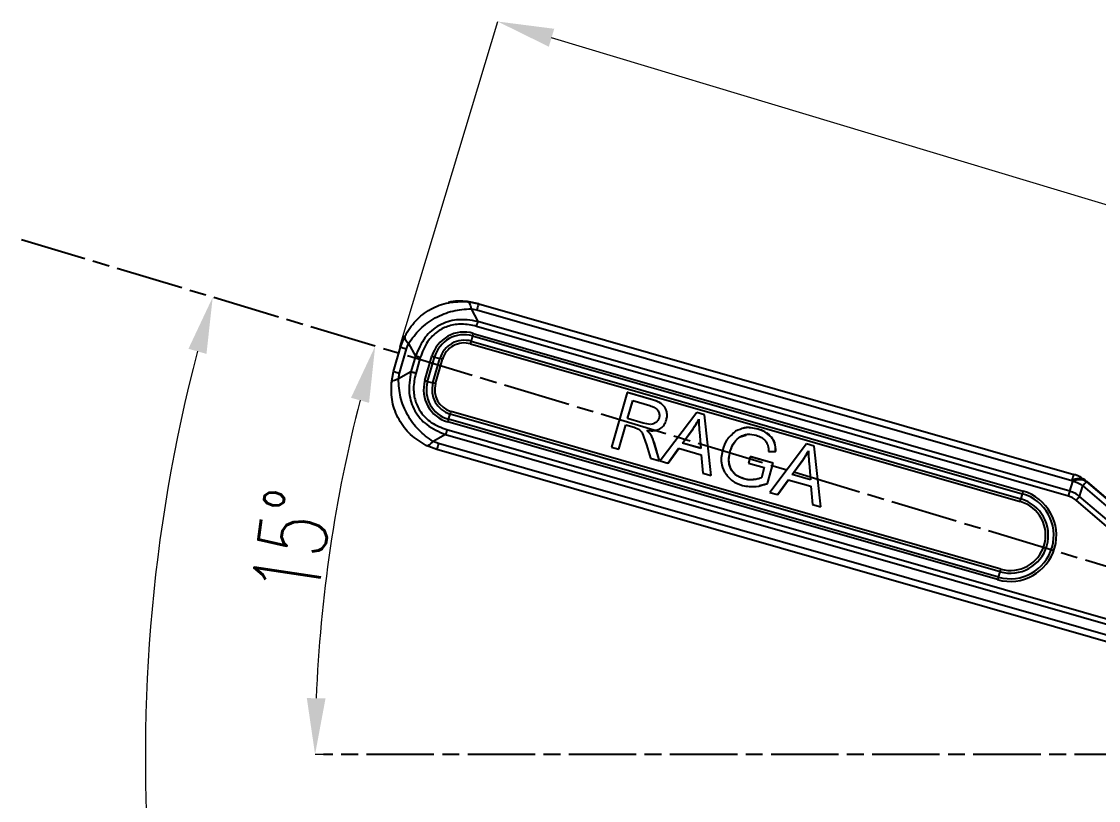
# Model space of a CAD drawing. Header units: millimetres. Extents: x 1890 to 4327, y 775 to 2498.
# Drawn here: x 3755.7 to 3947.4, y 1328 to 1466.6 of the extents above; entities that cross this region are included whole.
import ezdxf

# ---------------------------------------------------------------- set-up
doc = ezdxf.new("R2010")
doc.units = ezdxf.units.MM
doc.linetypes.add('AM_ISO08W050', pattern=[18, 12, -1.5, 3, -1.5])
for name, color, linetype, lineweight in [('AM_5', 3, 'Continuous', 25), ('AM_7', 4, 'AM_ISO08W050', 25), ('标注', 3, 'Continuous', 13)]:
    doc.layers.add(name, color=color, linetype=linetype, lineweight=lineweight)
doc.styles.add('SLDTEXTSTYLE1', font='txt.shx', dxfattribs={"width": 0.7, "bigfont": 'gbcbig.shx'})
doc.dimstyles.new('SLDDIMSTYLE12$0', dxfattribs={"dimtxt": 12, "dimasz": 10, "dimexe": 0, "dimexo": 0.0625, "dimgap": 0.875, "dimtad": 1, "dimdec": 1, "dimlfac": 1.8, "dimrnd": 1e-09, "dimzin": 12, "dimdsep": 46, "dimtxsty": 'SLDTEXTSTYLE1', "dimcen": 0.09, "dimdle": 8.16, "dimclrd": 3, "dimclre": 3, "dimadec": 0, "dimazin": 3, "dimtfac": 1, "dimtdec": 1, "dimtofl": 0, "dimtmove": 0, "dimatfit": 3, "dimfxl": 0, "dimfrac": 2, "dimtolj": 1, "dimlwd": 5, "dimlwe": 5, "dimarcsym": 0})
doc.dimstyles.new('SLDDIMSTYLE12$2', dxfattribs={"dimtxt": 12, "dimasz": 10, "dimexe": 0, "dimexo": 0.0625, "dimgap": 0.875, "dimtad": 1, "dimdec": 1, "dimlfac": 1.8, "dimrnd": 1e-09, "dimzin": 12, "dimdsep": 46, "dimtxsty": 'SLDTEXTSTYLE1', "dimcen": 0.09, "dimdle": 8.16, "dimclrd": 3, "dimclre": 3, "dimadec": 0, "dimazin": 3, "dimtfac": 1, "dimtdec": 1, "dimtofl": 0, "dimtmove": 0, "dimatfit": 3, "dimfxl": 0, "dimfrac": 2, "dimtolj": 1, "dimlwd": 5, "dimlwe": 5, "dimarcsym": 0})

# ---------------------------------------------------------------- blocks, each defined once
blk = doc.blocks.new('*D70')
at = {"layer": 'Defpoints', "color": 0, "transparency": 16777216}
for p in [(3755.68, 1427.83), (3777.89, 1346.03), (4059.95, 1336.19), (4059.95, 1336.19), (3778.34, 1189.41)]:
    blk.add_point(p, dxfattribs=at)
at = {"layer": '标注', "color": 3, "linetype": 'Continuous', "lineweight": 5, "transparency": 16777216}
blk.add_arc((4059.95, 1336.19), 282.23, 165.2686, 205.498, dxfattribs=at)
at = {"layer": '标注', "color": 3, "transparency": 16777216}
for points in [[(3785.39, 1408.41), (3788.6, 1407.5), (3789.71, 1417.58)], [(3806.7, 1215.44), (3803.72, 1213.95), (3809.67, 1205.74)]]:
    blk.add_solid(points, dxfattribs=at)
at = {"layer": '标注', "color": 0, "transparency": 16777216, "insert": (3784.91, 1309.21), "char_height": 10, "attachment_point": 5, "rotation": 275.601, "style": 'SLDTEXTSTYLE1'}
blk.add_mtext('\\A1;60%%D', dxfattribs=at)
blk = doc.blocks.new('*D71')
at = {"layer": 'AM_5', "color": 3, "lineweight": 5, "transparency": 16777216}
blk.add_line((3809.38, 1336.22), (3807.93, 1336.22), dxfattribs=at)
at = {"layer": 'AM_5', "color": 3, "linetype": 'Continuous', "lineweight": 5, "transparency": 16777216}
blk.add_arc((4059.84, 1336.22), 251.91, 165.5129, 177.7254, dxfattribs=at)
at = {"layer": 'AM_5', "color": 3, "transparency": 16777216}
for points in [[(3814.33, 1399.69), (3817.54, 1398.79), (3818.63, 1408.87)], [(3809.79, 1346.18), (3806.46, 1346.25), (3807.93, 1336.22)]]:
    blk.add_solid(points, dxfattribs=at)
at = {"layer": 'Defpoints', "color": 0, "transparency": 16777216}
for p in [(3755.68, 1427.83), (3812.71, 1385.04), (3809.45, 1336.22), (4059.95, 1336.19), (4063.1, 1336.22)]:
    blk.add_point(p, dxfattribs=at)
at = {"layer": 'AM_5', "color": 0, "transparency": 16777216, "insert": (3803.82, 1373.94), "char_height": 12, "attachment_point": 5, "rotation": 81.6192, "style": 'SLDTEXTSTYLE1'}
blk.add_mtext('\\A1;15%%D', dxfattribs=at)
blk = doc.blocks.new('*D60')
at = {"layer": 'AM_5', "color": 3, "linetype": 'Continuous', "lineweight": 5, "transparency": 16777216}
for p, q in [((3823.02, 1408.79), (3840.44, 1466.65)), ((4067.87, 1398.15), (3850.02, 1463.76))]:
    blk.add_line(p, q, dxfattribs=at)
at = {"layer": 'AM_5', "color": 3, "lineweight": 5, "transparency": 16777216}
blk.add_line((4059.69, 1336.31), (4077.44, 1395.27), dxfattribs=at)
at = {"layer": 'AM_5', "color": 3, "transparency": 16777216}
for points in [[(3850.5, 1465.36), (3849.54, 1462.17), (3840.44, 1466.65)], [(4068.35, 1399.75), (4067.39, 1396.55), (4077.44, 1395.27)]]:
    blk.add_solid(points, dxfattribs=at)
at = {"layer": 'Defpoints', "color": 0, "transparency": 16777216}
for p in [(3840.44, 1466.65), (3823, 1408.73), (4059.67, 1336.25)]:
    blk.add_point(p, dxfattribs=at)
at = {"layer": 'AM_5', "color": 0, "transparency": 16777216, "insert": (3960.93, 1437.54), "char_height": 12, "attachment_point": 5, "rotation": 343.2384, "style": 'SLDTEXTSTYLE1'}
blk.add_mtext('\\A1;225', dxfattribs=at)

msp = doc.modelspace()

# ---------------------------------------------------------------- linework, layer by layer
at = {"color": 7, "linetype": 'Continuous', "lineweight": 25}
for p, q in [((3831.638, 1416.611), (3831.598, 1416.602)), ((3835.037, 1416.804), (3837.071, 1416.419)), ((3837.1, 1416.426), (3835.069, 1416.811)), ((3835.709, 1415.523), (3836.931, 1413.27)), ((3835.709, 1415.523), (3836.728, 1415.331)), ((3836.728, 1415.331), (3942.621, 1384.964)), ((3837.1, 1416.426), (3837.071, 1416.419)), ((3837.071, 1416.419), (3942.964, 1386.052)), ((3837.1, 1416.426), (3942.994, 1386.059)), ((3942.287, 1383.057), (3836.931, 1413.27)), ((3836.087, 1411.156), (3933.951, 1383.092)), ((3942.035, 1382.191), (3836.679, 1412.404)), ((3823.156, 1408.706), (3823.905, 1410.634)), ((3824.204, 1408.389), (3824.578, 1409.353)), ((3824.578, 1409.353), (3825.8, 1407.099)), ((3835.572, 1409.288), (3933.436, 1381.223)), ((3835.955, 1410.688), (3835.703, 1409.755)), ((3835.703, 1409.755), (3933.567, 1381.691)), ((3835.955, 1410.688), (3933.819, 1382.624)), ((3821.916, 1404.381), (3823.156, 1408.706)), ((3822.963, 1404.063), (3824.204, 1408.389)), ((3825.8, 1407.099), (3824.993, 1404.288)), ((3827.488, 1402.751), (3828.728, 1407.077)), ((3826.66, 1406.85), (3825.854, 1404.039)), ((3827.959, 1402.617), (3829.199, 1406.943)), ((3828.912, 1402.352), (3830.152, 1406.678)), ((3829.199, 1406.943), (3830.152, 1406.678)), ((3829.383, 1402.219), (3830.623, 1406.544)), ((3821.529, 1402.348), (3821.916, 1404.381)), ((3824.993, 1404.288), (3822.77, 1403.047)), ((3822.77, 1403.047), (3822.963, 1404.063)), ((3827.959, 1402.617), (3828.912, 1402.352)), ((3863.491, 1400.611), (3860.716, 1390.932)), ((3863.514, 1400.616), (3863.491, 1400.611)), ((3867.773, 1399.383), (3863.491, 1400.611)), ((3867.796, 1399.388), (3863.514, 1400.616)), ((3867.796, 1399.388), (3867.773, 1399.383)), ((3863.549, 1395.982), (3864.467, 1399.182)), ((3863.572, 1395.987), (3864.486, 1399.177)), ((3864.467, 1399.182), (3867.522, 1398.306)), ((3869.29, 1398.824), (3869.268, 1398.819)), ((3831.704, 1395.861), (3831.989, 1396.801)), ((3929.568, 1367.796), (3831.704, 1395.861)), ((3929.853, 1368.736), (3831.989, 1396.801)), ((3929.99, 1369.205), (3832.126, 1397.27)), ((3863.572, 1395.987), (3863.549, 1395.982)), ((3866.307, 1395.191), (3863.549, 1395.982)), ((3866.329, 1395.196), (3863.572, 1395.987)), ((3875.871, 1397.069), (3869.381, 1388.454)), ((3875.893, 1397.073), (3875.871, 1397.069)), ((3877.25, 1396.673), (3875.871, 1397.069)), ((3877.272, 1396.678), (3875.893, 1397.073)), ((3877.272, 1396.678), (3877.25, 1396.673)), ((3878.42, 1385.862), (3877.25, 1396.673)), ((3878.442, 1385.867), (3877.272, 1396.678)), ((3831.407, 1394.02), (3958.99, 1357.433)), ((3929.431, 1367.327), (3831.567, 1395.392)), ((3861.996, 1390.565), (3863.23, 1394.867)), ((3862.018, 1390.57), (3863.249, 1394.861)), ((3863.23, 1394.867), (3864.721, 1394.439)), ((3864.721, 1394.439), (3865.529, 1394.126)), ((3866.329, 1395.196), (3866.307, 1395.191)), ((3867.664, 1394.963), (3866.307, 1395.191)), ((3868.586, 1393.912), (3868.609, 1393.917)), ((3873.306, 1391.635), (3875.188, 1394.165)), ((3873.328, 1391.639), (3875.211, 1394.17)), ((3875.211, 1394.17), (3875.188, 1394.165)), ((3876.342, 1393.656), (3876.592, 1390.692)), ((3884.155, 1394.276), (3884.132, 1394.271)), ((3886.792, 1394.119), (3886.769, 1394.115)), ((3831.164, 1393.156), (3828.94, 1391.915)), ((3829.906, 1391.54), (3828.94, 1391.915)), ((3831.164, 1393.156), (3958.746, 1356.569)), ((3866.132, 1393.44), (3866.929, 1391.335)), ((3883.595, 1392.739), (3883.573, 1392.734)), ((3883.595, 1392.739), (3884.608, 1393.049)), ((3889.175, 1392.676), (3889.153, 1392.672)), ((3829.629, 1390.466), (3827.7, 1391.216)), ((3957.968, 1353.662), (3829.629, 1390.465)), ((3958.244, 1354.736), (3829.906, 1391.54)), ((3860.716, 1390.932), (3861.996, 1390.565)), ((3862.018, 1390.57), (3861.996, 1390.565)), ((3866.929, 1391.335), (3867.631, 1388.949)), ((3868.33, 1391.616), (3868.308, 1391.611)), ((3869.24, 1388.488), (3868.308, 1391.611)), ((3869.263, 1388.492), (3868.33, 1391.616)), ((3870.733, 1388.067), (3872.644, 1390.696)), ((3870.756, 1388.071), (3872.66, 1390.692)), ((3872.644, 1390.696), (3876.682, 1389.538)), ((3873.328, 1391.639), (3873.306, 1391.635)), ((3876.592, 1390.692), (3873.306, 1391.635)), ((3876.591, 1390.704), (3873.328, 1391.639)), ((3881.841, 1390.176), (3881.819, 1390.172)), ((3888.653, 1390.125), (3889.907, 1390.116)), ((3895.393, 1391.47), (3888.904, 1382.856)), ((3889.929, 1390.121), (3889.907, 1390.116)), ((3895.416, 1391.475), (3895.393, 1391.47)), ((3896.772, 1391.075), (3895.393, 1391.47)), ((3896.795, 1391.079), (3895.416, 1391.475)), ((3896.795, 1391.079), (3896.772, 1391.075)), ((3897.942, 1380.264), (3896.772, 1391.075)), ((3897.965, 1380.269), (3896.795, 1391.079)), ((3867.631, 1388.949), (3869.24, 1388.488)), ((3869.263, 1388.492), (3869.24, 1388.488)), ((3869.381, 1388.454), (3870.733, 1388.067)), ((3870.756, 1388.071), (3870.733, 1388.067)), ((3876.682, 1389.538), (3876.975, 1386.277)), ((3885.377, 1389.208), (3885.052, 1388.074)), ((3885.052, 1388.074), (3887.889, 1387.26)), ((3885.399, 1389.213), (3885.377, 1389.208)), ((3889.468, 1388.035), (3885.377, 1389.208)), ((3889.49, 1388.04), (3885.399, 1389.213)), ((3888.44, 1384.453), (3889.468, 1388.035)), ((3888.463, 1384.457), (3889.49, 1388.04)), ((3889.49, 1388.04), (3889.468, 1388.035)), ((3892.829, 1386.036), (3894.711, 1388.567)), ((3892.851, 1386.041), (3894.733, 1388.572)), ((3894.733, 1388.572), (3894.711, 1388.567)), ((3895.864, 1388.058), (3896.114, 1385.094)), ((3876.975, 1386.277), (3878.42, 1385.862)), ((3881.959, 1387.035), (3881.937, 1387.03)), ((3887.889, 1387.26), (3887.37, 1385.452)), ((3892.851, 1386.041), (3892.829, 1386.036)), ((3896.114, 1385.094), (3892.829, 1386.036)), ((3896.113, 1385.105), (3892.851, 1386.041)), ((3942.964, 1386.052), (3942.994, 1386.059)), ((3878.442, 1385.867), (3878.42, 1385.862)), ((3884.294, 1385.26), (3884.272, 1385.255)), ((3886.183, 1385.147), (3886.16, 1385.142)), ((3886.776, 1385.259), (3886.183, 1385.147)), ((3887.042, 1384.066), (3888.463, 1384.457)), ((3888.463, 1384.457), (3888.44, 1384.453)), ((3890.256, 1382.468), (3892.167, 1385.098)), ((3890.278, 1382.473), (3892.182, 1385.093)), ((3892.167, 1385.098), (3896.205, 1383.94)), ((3942.287, 1383.057), (3942.81, 1384.801)), ((3942.621, 1384.964), (3942.81, 1384.801)), ((3945.064, 1384.925), (3945.094, 1384.931)), ((3945.064, 1384.925), (3945.253, 1384.762)), ((3945.267, 1384.785), (3945.075, 1384.947)), ((3945.094, 1384.931), (3945.286, 1384.769)), ((3945.253, 1384.762), (3951.475, 1379.455)), ((3945.286, 1384.769), (3951.507, 1379.462)), ((3887.036, 1384.002), (3887.058, 1384.007)), ((3888.904, 1382.856), (3890.256, 1382.468)), ((3890.278, 1382.473), (3890.256, 1382.468)), ((3896.205, 1383.94), (3896.498, 1380.678)), ((3933.819, 1382.624), (3933.567, 1381.691)), ((3944.028, 1382.149), (3944.586, 1384.01)), ((3950.737, 1376.426), (3944.028, 1382.149)), ((3944.586, 1384.01), (3950.808, 1378.703)), ((3896.498, 1380.678), (3897.942, 1380.264)), ((3897.965, 1380.269), (3897.942, 1380.264)), ((3950.13, 1375.718), (3943.421, 1381.441)), ((3929.568, 1367.796), (3929.853, 1368.736))]:
    msp.add_line(p, q, dxfattribs=at)
for centre, radius, start, end in [((3834.447, 1405.437), 5.949, 73.99917, 164.00247), ((3834.45, 1405.438), 5.462, 73.99917, 164.00247), ((3871.154, 1401.045), 36.496, 163.9172, 164.67984), ((3834.466, 1405.441), 4.488, 73.99917, 164.00247), ((3834.469, 1405.442), 4.001, 73.99917, 164.00247), ((3800.502, 1419.399), 36.498, 343.91719, 344.67981), ((3848.061, 1474.306), 69.954, 253.95603, 254.35706), ((3811.288, 1339.311), 69.958, 73.95602, 74.35704), ((3833.207, 1401.111), 5.95, 164.00083, 253.99752), ((3846.821, 1469.98), 69.954, 253.95603, 254.35706), ((3833.21, 1401.112), 5.463, 164.00075, 253.99756), ((3833.226, 1401.115), 4.488, 164.00075, 253.99757), ((3810.048, 1334.985), 69.958, 73.95602, 74.35704), ((3833.229, 1401.116), 4.001, 164.00056, 253.99766), ((3867.285, 1385.205), 37.142, 163.32881, 164.08236), ((3796.408, 1407.456), 37.142, 343.32882, 344.08236), ((3958.298, 1380.614), 16.269, 160.47239, 164.49357), ((3941.414, 1380.645), 5.625, 49.53467, 73.99864), ((3941.444, 1380.652), 5.625, 49.53467, 73.99864), ((3943.809, 1382.864), 2.413, 58.66161, 119.51448), ((3943.998, 1382.701), 2.413, 58.66153, 119.51425), ((3940.905, 1378.13), 6.938, 57.94933, 74.06129), ((3959.882, 1371.112), 20.008, 136.98242, 139.86093), ((3931.69, 1375.21), 8.2, 254.00246, 74), ((3931.693, 1375.21), 7.713, 254.00238, 74.00008), ((3969.02, 1372.981), 36.497, 163.91719, 164.67983), ((3931.71, 1375.214), 6.738, 254.00253, 73.99993), ((3931.713, 1375.214), 6.251, 254.00255, 73.99991), ((3898.367, 1391.334), 36.497, 343.91719, 344.67983), ((3894.271, 1379.392), 37.143, 343.32883, 344.08237), ((3965.147, 1357.141), 37.141, 163.32879, 164.08235)]:
    msp.add_arc(centre, radius, start, end, dxfattribs=at)
for points, knots in [([(3823.905, 1410.634), (3824.496, 1411.6), (3825.674, 1413.525), (3828.436, 1415.576), (3831.641, 1416.832), (3833.902, 1416.814), (3835.037, 1416.804)], [0, 0, 0, 0, 0.2509207, 0.5000162, 0.7490448, 1, 1, 1, 1]), ([(3835.069, 1416.811), (3833.915, 1416.912), (3832.739, 1417.014), (3831.661, 1416.61), (3831.641, 1416.602)], [0, 0, 0, 0, 0.9811751, 1, 1, 1, 1]), ([(3835.037, 1416.804), (3835.174, 1416.735), (3835.449, 1416.596), (3835.622, 1415.881), (3835.709, 1415.523)], [0, 0, 0, 0, 0.5000005, 1, 1, 1, 1]), ([(3824.578, 1409.353), (3825.209, 1410.242), (3826.468, 1412.013), (3829.263, 1414.001), (3832.435, 1415.321), (3834.615, 1415.455), (3835.709, 1415.523)], [0, 0, 0, 0, 0.2509209, 0.5000162, 0.7490448, 1, 1, 1, 1]), ([(3836.931, 1413.27), (3835.659, 1413.476), (3833.303, 1413.857), (3829.929, 1412.744), (3827.213, 1410.47), (3826.294, 1408.278), (3825.8, 1407.099)], [0, 0, 0, 0, 0.2702915, 0.5008839, 0.7316205, 1, 1, 1, 1]), ([(3836.679, 1412.404), (3835.799, 1412.591), (3834.161, 1412.94), (3831.761, 1412.582), (3829.611, 1411.541), (3827.703, 1409.628), (3827.025, 1407.823), (3826.66, 1406.85)], [0, 0, 0, 0, 0.2085412, 0.3881399, 0.5544367, 0.759769, 1, 1, 1, 1]), ([(3823.905, 1410.634), (3823.881, 1410.476), (3823.832, 1410.158), (3824.328, 1409.622), (3824.578, 1409.353)], [0, 0, 0, 0, 0.49686735, 1, 1, 1, 1]), ([(3824.993, 1404.288), (3824.787, 1403.015), (3824.405, 1400.657), (3825.519, 1397.283), (3827.794, 1394.569), (3829.986, 1393.65), (3831.164, 1393.156)], [0, 0, 0, 0, 0.2705363, 0.5011773, 0.7319034, 1, 1, 1, 1]), ([(3825.854, 1404.039), (3825.667, 1403.158), (3825.318, 1401.52), (3825.677, 1399.118), (3826.719, 1396.969), (3828.632, 1395.061), (3830.435, 1394.385), (3831.407, 1394.02)], [0, 0, 0, 0, 0.20872371, 0.38836947, 0.55468562, 0.75997191, 1, 1, 1, 1]), ([(3827.7, 1391.216), (3826.732, 1391.808), (3824.804, 1392.988), (3822.752, 1395.751), (3821.497, 1398.955), (3821.519, 1401.214), (3821.529, 1402.348)], [0, 0, 0, 0, 0.2509467, 0.4999848, 0.7490685, 1, 1, 1, 1]), ([(3821.529, 1402.348), (3821.592, 1402.49), (3821.716, 1402.774), (3822.418, 1402.956), (3822.77, 1403.047)], [0, 0, 0, 0, 0.50000085, 1, 1, 1, 1]), ([(3828.94, 1391.915), (3828.047, 1392.549), (3826.268, 1393.813), (3824.277, 1396.61), (3822.961, 1399.78), (3822.833, 1401.955), (3822.77, 1403.047)], [0, 0, 0, 0, 0.2509467, 0.4999847, 0.7490684, 1, 1, 1, 1]), ([(3869.268, 1398.819), (3869.031, 1398.93), (3868.548, 1399.155), (3868.035, 1399.306), (3867.773, 1399.383)], [0, 0, 0, 0, 0.4889255, 1, 1, 1, 1]), ([(3869.29, 1398.824), (3869.054, 1398.934), (3868.57, 1399.16), (3868.058, 1399.311), (3867.796, 1399.388)], [0, 0, 0, 0, 0.4889255, 1, 1, 1, 1]), ([(3867.522, 1398.306), (3867.831, 1398.201), (3868.279, 1398.05), (3868.773, 1397.694), (3868.928, 1397.467), (3869, 1397.361)], [0, 0, 0, 0, 0.5431864, 0.7867589, 1, 1, 1, 1]), ([(3870.109, 1398.097), (3869.973, 1398.256), (3869.729, 1398.539), (3869.409, 1398.733), (3869.268, 1398.819)], [0, 0, 0, 0, 0.5575462, 1, 1, 1, 1]), ([(3870.552, 1397.023), (3870.505, 1397.245), (3870.422, 1397.631), (3870.203, 1397.958), (3870.109, 1398.097)], [0, 0, 0, 0, 0.5738958, 1, 1, 1, 1]), ([(3866.99, 1393.888), (3867.318, 1393.857), (3867.924, 1393.798), (3868.783, 1393.923), (3869.536, 1394.26), (3870.158, 1394.882), (3870.365, 1395.453), (3870.474, 1395.753)], [0, 0, 0, 0, 0.2248507, 0.4169148, 0.5876668, 0.7832367, 1, 1, 1, 1]), ([(3869.152, 1396.125), (3869.092, 1395.962), (3868.973, 1395.638), (3868.714, 1395.409), (3868.586, 1395.295)], [0, 0, 0, 0, 0.5017512, 1, 1, 1, 1]), ([(3869, 1397.361), (3869.086, 1397.16), (3869.214, 1396.863), (3869.222, 1396.432), (3869.176, 1396.228), (3869.152, 1396.125)], [0, 0, 0, 0, 0.508701, 0.7517829, 1, 1, 1, 1]), ([(3870.474, 1395.753), (3870.527, 1395.99), (3870.62, 1396.411), (3870.573, 1396.837), (3870.552, 1397.023)], [0, 0, 0, 0, 0.5655054, 1, 1, 1, 1]), ([(3875.188, 1394.165), (3875.394, 1394.461), (3875.775, 1395.008), (3876.084, 1395.597), (3876.226, 1395.867)], [0, 0, 0, 0, 0.5419592, 1, 1, 1, 1]), ([(3875.211, 1394.17), (3875.417, 1394.466), (3875.797, 1395.013), (3876.107, 1395.602), (3876.248, 1395.872)], [0, 0, 0, 0, 0.5419592, 1, 1, 1, 1]), ([(3876.226, 1395.867), (3876.235, 1395.506), (3876.253, 1394.768), (3876.312, 1394.032), (3876.342, 1393.656)], [0, 0, 0, 0, 0.4886907, 1, 1, 1, 1]), ([(3865.529, 1394.126), (3865.629, 1394.046), (3865.871, 1393.855), (3866.035, 1393.593), (3866.132, 1393.44)], [0, 0, 0, 0, 0.4142729, 1, 1, 1, 1]), ([(3868.308, 1391.611), (3868.134, 1392.153), (3867.856, 1393.015), (3867.225, 1393.652), (3866.99, 1393.888)], [0, 0, 0, 0, 0.628575, 1, 1, 1, 1]), ([(3868.33, 1391.616), (3868.156, 1392.158), (3867.879, 1393.019), (3867.247, 1393.657), (3867.013, 1393.893)], [0, 0, 0, 0, 0.628575, 1, 1, 1, 1]), ([(3868.586, 1395.295), (3868.445, 1395.203), (3868.163, 1395.02), (3867.83, 1394.982), (3867.664, 1394.963)], [0, 0, 0, 0, 0.50112496, 1, 1, 1, 1]), ([(3882.787, 1393.721), (3882.211, 1393.249), (3881.142, 1392.372), (3880.691, 1391.07), (3880.483, 1390.469)], [0, 0, 0, 0, 0.5381648, 1, 1, 1, 1]), ([(3886.769, 1394.115), (3886.358, 1394.211), (3885.575, 1394.395), (3884.175, 1394.38), (3883.306, 1393.968), (3882.787, 1393.721)], [0, 0, 0, 0, 0.308178, 0.5862676, 1, 1, 1, 1]), ([(3886.792, 1394.119), (3886.382, 1394.209), (3885.602, 1394.378), (3884.679, 1394.441), (3884.247, 1394.266), (3884.17, 1394.235)], [0, 0, 0, 0, 0.4764978, 0.9064737, 1, 1, 1, 1]), ([(3889.153, 1392.672), (3888.785, 1393.02), (3888.094, 1393.675), (3887.192, 1393.974), (3886.769, 1394.115)], [0, 0, 0, 0, 0.5318982, 1, 1, 1, 1]), ([(3889.175, 1392.676), (3888.808, 1393.025), (3888.116, 1393.68), (3887.214, 1393.979), (3886.792, 1394.119)], [0, 0, 0, 0, 0.53189815, 1, 1, 1, 1]), ([(3827.7, 1391.216), (3827.85, 1391.196), (3828.154, 1391.157), (3828.677, 1391.661), (3828.94, 1391.915)], [0, 0, 0, 0, 0.4968674, 1, 1, 1, 1]), ([(3881.819, 1390.172), (3882.012, 1390.708), (3882.29, 1391.482), (3882.972, 1392.31), (3883.375, 1392.594), (3883.573, 1392.734)], [0, 0, 0, 0, 0.5344662, 0.7714045, 1, 1, 1, 1]), ([(3881.841, 1390.176), (3882.052, 1390.782), (3882.407, 1391.806), (3883.251, 1392.468), (3883.595, 1392.739)], [0, 0, 0, 0, 0.5921782, 1, 1, 1, 1]), ([(3883.573, 1392.734), (3883.784, 1392.845), (3884.208, 1393.068), (3885.201, 1393.276), (3885.954, 1393.125), (3886.47, 1393.022)], [0, 0, 0, 0, 0.2394886, 0.4785859, 1, 1, 1, 1]), ([(3886.47, 1393.022), (3886.785, 1392.912), (3887.397, 1392.698), (3887.862, 1392.246), (3888.088, 1392.026)], [0, 0, 0, 0, 0.512975, 1, 1, 1, 1]), ([(3888.088, 1392.026), (3888.183, 1391.901), (3888.376, 1391.649), (3888.631, 1391.012), (3888.644, 1390.488), (3888.653, 1390.125)], [0, 0, 0, 0, 0.23103556, 0.46846759, 1, 1, 1, 1]), ([(3889.907, 1390.116), (3889.901, 1390.658), (3889.892, 1391.59), (3889.371, 1392.352), (3889.153, 1392.672)], [0, 0, 0, 0, 0.5814657, 1, 1, 1, 1]), ([(3889.929, 1390.121), (3889.924, 1390.663), (3889.914, 1391.595), (3889.393, 1392.357), (3889.175, 1392.676)], [0, 0, 0, 0, 0.5814657, 1, 1, 1, 1]), ([(3880.483, 1390.469), (3880.318, 1389.672), (3880.033, 1388.298), (3880.573, 1387.016), (3880.801, 1386.477)], [0, 0, 0, 0, 0.5794862, 1, 1, 1, 1]), ([(3881.937, 1387.03), (3881.843, 1387.254), (3881.652, 1387.712), (3881.517, 1388.789), (3881.695, 1389.605), (3881.819, 1390.172)], [0, 0, 0, 0, 0.2264152, 0.4626215, 1, 1, 1, 1]), ([(3881.959, 1387.035), (3881.787, 1387.575), (3881.456, 1388.614), (3881.716, 1389.67), (3881.841, 1390.176)], [0, 0, 0, 0, 0.520635, 1, 1, 1, 1]), ([(3894.711, 1388.567), (3894.917, 1388.863), (3895.297, 1389.409), (3895.607, 1389.999), (3895.749, 1390.269)], [0, 0, 0, 0, 0.54195929, 1, 1, 1, 1]), ([(3894.733, 1388.572), (3894.939, 1388.868), (3895.32, 1389.414), (3895.629, 1390.003), (3895.771, 1390.273)], [0, 0, 0, 0, 0.5419593, 1, 1, 1, 1]), ([(3895.749, 1390.269), (3895.758, 1389.908), (3895.776, 1389.17), (3895.835, 1388.434), (3895.864, 1388.058)], [0, 0, 0, 0, 0.4886908, 1, 1, 1, 1]), ([(3880.801, 1386.477), (3881.248, 1385.877), (3882.08, 1384.76), (3883.389, 1384.303), (3883.996, 1384.092)], [0, 0, 0, 0, 0.53725916, 1, 1, 1, 1]), ([(3884.272, 1385.255), (3883.771, 1385.442), (3883.043, 1385.714), (3882.298, 1386.414), (3882.057, 1386.825), (3881.937, 1387.03)], [0, 0, 0, 0, 0.5264104, 0.7642346, 1, 1, 1, 1]), ([(3884.294, 1385.26), (3883.727, 1385.468), (3882.755, 1385.823), (3882.193, 1386.679), (3881.959, 1387.035)], [0, 0, 0, 0, 0.5837878, 1, 1, 1, 1]), ([(3883.996, 1384.092), (3884.819, 1383.952), (3886.337, 1383.695), (3887.78, 1384.215), (3888.44, 1384.453)], [0, 0, 0, 0, 0.5424178, 1, 1, 1, 1]), ([(3886.16, 1385.142), (3885.841, 1385.109), (3885.205, 1385.042), (3884.582, 1385.184), (3884.272, 1385.255)], [0, 0, 0, 0, 0.5020846, 1, 1, 1, 1]), ([(3886.183, 1385.147), (3885.825, 1385.112), (3885.188, 1385.05), (3884.567, 1385.196), (3884.294, 1385.26)], [0, 0, 0, 0, 0.5618251, 1, 1, 1, 1]), ([(3887.37, 1385.452), (3887.23, 1385.396), (3886.842, 1385.24), (3886.426, 1385.18), (3886.16, 1385.142)], [0, 0, 0, 0, 0.3598376, 1, 1, 1, 1]), ([(3943.421, 1381.441), (3943.18, 1381.623), (3942.755, 1381.945), (3942.252, 1382.117), (3942.035, 1382.191)], [0, 0, 0, 0, 0.56777287, 1, 1, 1, 1]), ([(3944.028, 1382.149), (3943.758, 1382.345), (3943.223, 1382.735), (3942.597, 1382.95), (3942.287, 1383.057)], [0, 0, 0, 0, 0.50495342, 1, 1, 1, 1])]:
    msp.add_open_spline(points, degree=3, knots=knots, dxfattribs=at)
for points in [[(3837.071, 1416.419), (3837.051, 1416.369), (3837.011, 1416.269), (3836.822, 1415.643), (3836.728, 1415.331)], [(3836.679, 1412.404), (3836.703, 1412.487), (3836.751, 1412.655), (3836.819, 1412.891), (3836.882, 1413.106), (3836.915, 1413.215), (3836.931, 1413.27)], [(3823.156, 1408.706), (3823.198, 1408.691), (3823.284, 1408.661), (3823.897, 1408.48), (3824.204, 1408.389)], [(3826.66, 1406.85), (3826.577, 1406.874), (3826.41, 1406.922), (3826.174, 1406.99), (3825.961, 1407.052), (3825.854, 1407.084), (3825.8, 1407.099)], [(3821.916, 1404.381), (3821.958, 1404.365), (3822.043, 1404.335), (3822.657, 1404.154), (3822.963, 1404.063)], [(3825.854, 1404.039), (3825.77, 1404.063), (3825.603, 1404.111), (3825.368, 1404.179), (3825.155, 1404.24), (3825.047, 1404.272), (3824.993, 1404.288)], [(3831.407, 1394.02), (3831.384, 1393.936), (3831.336, 1393.769), (3831.269, 1393.533), (3831.209, 1393.319), (3831.179, 1393.21), (3831.164, 1393.156)], [(3829.906, 1391.54), (3829.821, 1391.229), (3829.653, 1390.607), (3829.637, 1390.513), (3829.629, 1390.465)], [(3942.035, 1382.191), (3942.059, 1382.275), (3942.107, 1382.442), (3942.176, 1382.679), (3942.238, 1382.893), (3942.271, 1383.002), (3942.287, 1383.057)], [(3943.421, 1381.441), (3943.48, 1381.51), (3943.598, 1381.649), (3943.766, 1381.844), (3943.916, 1382.019), (3943.991, 1382.105), (3944.028, 1382.149)]]:
    msp.add_open_spline(points, degree=3, dxfattribs=at)
at = {"layer": 'AM_7'}
for p, q in [((4059.949, 1336.187), (3755.681, 1427.829)), ((4063.097, 1336.219), (3809.445, 1336.219))]:
    msp.add_line(p, q, dxfattribs=at)

# ---------------------------------------------------------------- dimensions: what is measured, and where the dimension line sits
at = {"layer": 'AM_5'}
dim = msp.add_linear_dim(base=(3840.444, 1466.647), p1=(4059.668, 1336.246), p2=(3822.999, 1408.727), angle=163.23837, text='225', dimstyle='SLDDIMSTYLE12$0', override={"dimlfac": 1, "dimpost": ''}, dxfattribs=at)
dim.commit()
dim.dimension.update_dxf_attribs({"geometry": '*D60', "text_midpoint": (3960.926, 1437.54)})
dim = msp.add_angular_dim_2l(base=(3812.706, 1385.039), line1=((4059.949, 1336.187), (3755.681, 1427.829)), line2=((4063.097, 1336.219), (3809.445, 1336.219)), text='15%%D', dimstyle='SLDDIMSTYLE12$2', override={"dimlfac": 1, "dimpost": ''}, dxfattribs=at)
dim.commit()
dim.dimension.update_dxf_attribs({"geometry": '*D71', "text_midpoint": (3803.818, 1373.938)})
at = {"layer": '标注'}
dim = msp.add_angular_dim_2l(base=(3777.889, 1346.029), line1=((4059.949, 1336.187), (3755.681, 1427.829)), line2=((4059.949, 1336.187), (3778.336, 1189.413)), text='60%%D', dimstyle='SLDDIMSTYLE12$2', override={"dimtxt": 10, "dimadec": 3, "dimtdec": 3, "dimtzin": 0}, dxfattribs=at)
dim.commit()
dim.dimension.update_dxf_attribs({"geometry": '*D70', "text_midpoint": (3779.065, 1308.641), "dimtype": 162})

doc.saveas('drawing.dxf')
